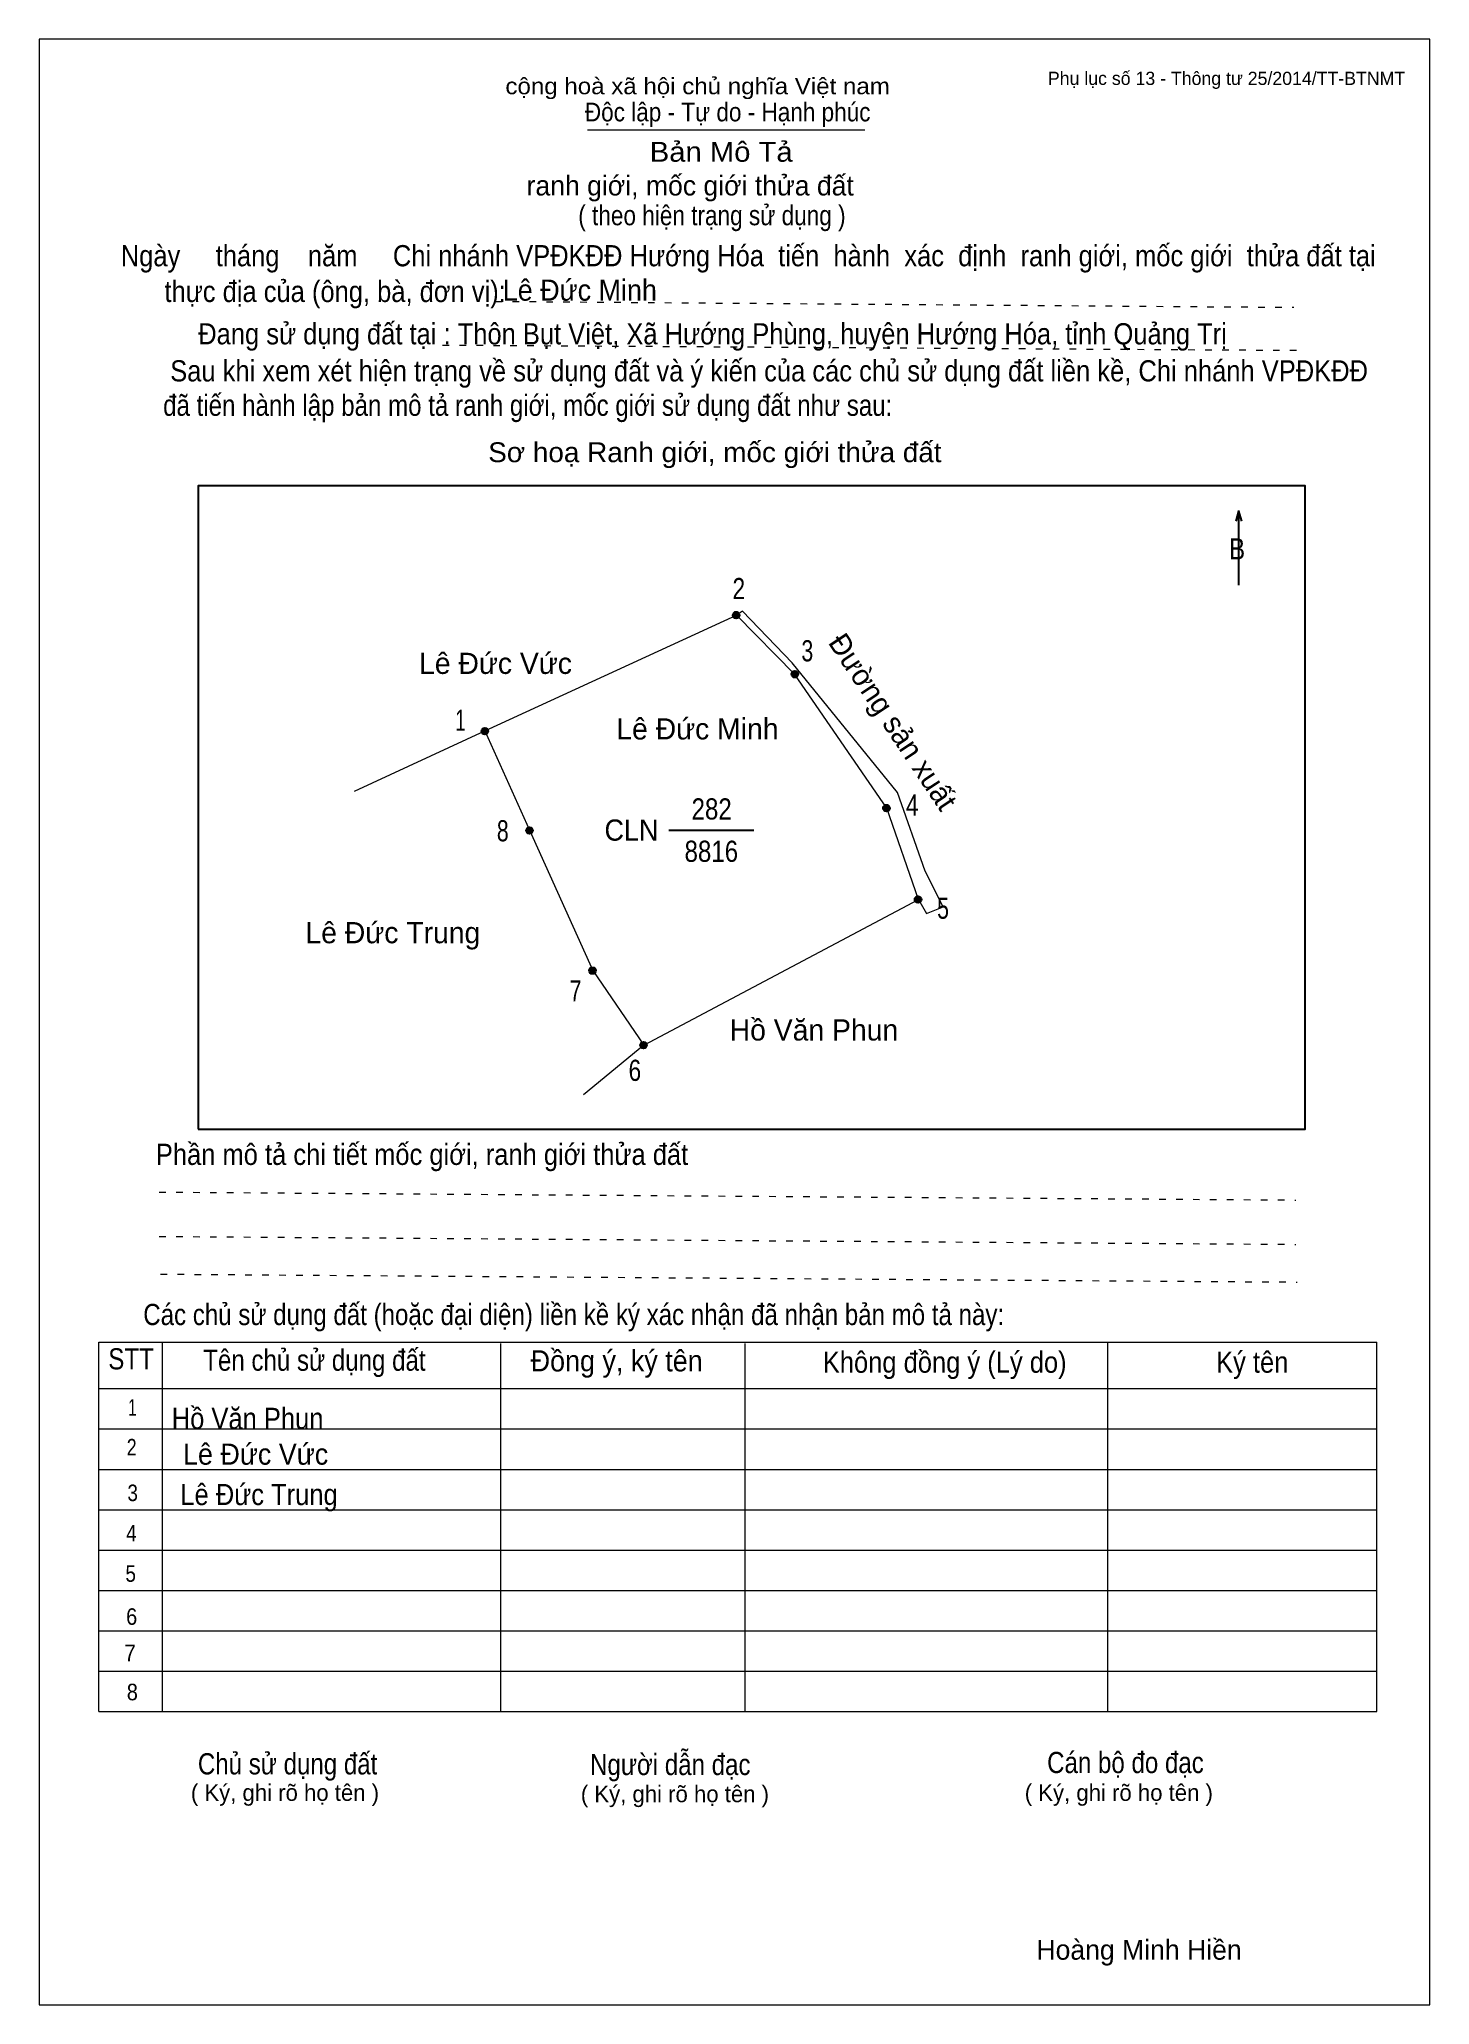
# Model space of a CAD drawing. Header units: centimetres. Extents: x 0 to 21, y 0 to 29.7.
import ezdxf
from ezdxf.enums import TextEntityAlignment as Align

# ---------------------------------------------------------------- set-up
doc = ezdxf.new("R2010")
doc.units = ezdxf.units.CM
doc.header["$LTSCALE"] = 0.13
doc.linetypes.add('DOTTED', pattern=[1.5, 0.3, -1.2])
for name, color, linetype, lineweight in [('1', 7, 'Continuous', 13), ('32', 7, 'Continuous', 25), ('33', 7, 'Continuous', 25), ('6', 7, 'Continuous', 13), ('62', 7, 'Continuous', 13)]:
    doc.layers.add(name, color=color, linetype=linetype, lineweight=lineweight)
doc.layers.add('34', color=7, linetype='Continuous')
doc.layers.add('63', color=7, linetype='Continuous')

msp = doc.modelspace()

# ---------------------------------------------------------------- hatches: boundary and pattern name
at = {"layer": '32'}
for points in [[(10.5754, 21, 1), (10.4754, 21, 1)], [(11.461, 20.1043, 1), (11.361, 20.1043, 1)], [(6.7783, 19.2467, 1), (6.6783, 19.2467, 1)], [(12.844, 18.0833, 1), (12.744, 18.0833, 1)], [(7.4529, 17.7421, 1), (7.3529, 17.7421, 1)], [(13.3222, 16.7014, 1), (13.2222, 16.7014, 1)], [(8.4052, 15.6258, 1), (8.3052, 15.6258, 1)], [(9.1755, 14.5, 1), (9.0755, 14.5, 1)]]:
    msp.add_hatch(color=256, dxfattribs=at).paths.add_polyline_path(points)

# ---------------------------------------------------------------- linework, layer by layer
at = {"layer": '1'}
msp.add_lwpolyline([(21, 0), (21, 29.7), (0, 29.7), (0, 0)], close=True, dxfattribs=at)
at = {"layer": '32'}
for centre in [(10.5254, 21), (11.411, 20.1043), (6.7283, 19.2467), (12.794, 18.0833), (7.4029, 17.7421), (13.2722, 16.7014), (8.3552, 15.6258), (9.1255, 14.5)]:
    msp.add_circle(centre, 0.05, dxfattribs=at)
at = {"layer": '33'}
msp.add_line((9.51, 17.75), (10.79, 17.75), dxfattribs=at)
at = {"layer": '6'}
for q in [(13.28, 16.7), (8.22, 13.75)]:
    msp.add_line((9.13, 14.5), q, dxfattribs=at)
for points in [[(4.76, 18.34), (6.73, 19.25), (10.53, 21)], [(13.65, 16.59), (13.38, 17.13), (12.96, 18.32), (11.37, 20.28), (10.62, 21.06), (10.53, 21)], [(13.28, 16.7), (12.8, 18.08), (11.41, 20.1), (10.53, 21)], [(6.73, 19.25), (7.41, 17.74), (8.36, 15.63), (9.13, 14.5)], [(13.28, 16.7), (13.4, 16.49), (13.65, 16.59)]]:
    msp.add_lwpolyline(points, dxfattribs=at)
at = {"layer": '62'}
for p, q in [((8.28, 28.33), (12.47, 28.33)), ((0.9, 10.01), (20.2, 10.01)), ((0.9, 4.43), (0.9, 10.01)), ((1.86, 4.43), (1.86, 10.01)), ((6.97, 4.43), (6.97, 9.99)), ((10.66, 4.43), (10.66, 9.99)), ((16.14, 4.43), (16.14, 10.01)), ((20.2, 4.43), (20.2, 10.01)), ((0.9, 9.31), (20.2, 9.31)), ((0.9, 8.7), (20.2, 8.7)), ((0.9, 8.09), (20.2, 8.09)), ((0.9, 7.48), (20.2, 7.48)), ((0.9, 6.87), (20.2, 6.87)), ((0.9, 6.26), (20.2, 6.26)), ((0.9, 5.65), (20.2, 5.65)), ((0.9, 5.04), (20.2, 5.04)), ((0.9, 4.43), (20.2, 4.43))]:
    msp.add_line(p, q, dxfattribs=at)
at = {"layer": '62', "linetype": 'DOTTED'}
for p, q in [((6.89, 25.74), (18.95, 25.65)), ((6.09, 25.08), (19.04, 25)), ((1.81, 12.28), (18.98, 12.16)), ((1.81, 11.61), (18.98, 11.49)), ((1.83, 11.04), (19, 10.92))]:
    msp.add_line(p, q, dxfattribs=at)
at = {"layer": '62', "lineweight": 25}
for p, q in [((18.11, 22.58), (18.11, 21.45)), ((18.11, 22.57), (18.07, 22.42)), ((18.11, 22.57), (18.16, 22.42))]:
    msp.add_line(p, q, dxfattribs=at)
msp.add_lwpolyline([(2.4, 13.23), (19.12, 13.23), (19.12, 22.95), (2.4, 22.95)], close=True, dxfattribs=at)

# ---------------------------------------------------------------- texts
at = {"layer": '32'}
for s, width, p in [('2', 0.8, (10.565, 21.24)), ('3', 0.75, (11.6, 20.3)), ('1', 0.65, (6.36, 19.25)), ('4', 0.8, (13.185, 17.97)), ('8', 0.75, (7, 17.58)), ('5', 0.75, (13.65, 16.41)), ('7', 0.75, (8.1, 15.16)), ('6', 0.8, (8.995, 13.96))]:
    msp.add_text(s, height=0.32, dxfattribs=dict(at, width=width)).set_placement(p, align=Align.CENTER)
at = {"layer": '33'}
msp.add_text('Đường sản xuất', height=0.32, rotation=303.69, dxfattribs=at).set_placement((12.7608, 19.2987), align=Align.CENTER)
for s, p in [('Lê Đức Vức', (6.89, 20.11)), ('Lê Đức Minh', (9.94, 19.12)), ('Lê Đức Trung', (5.34, 16.04)), ('Hồ Văn Phun', (11.7, 14.57))]:
    msp.add_text(s, height=0.32, dxfattribs=at).set_placement(p, align=Align.CENTER)
at = {"layer": '33', "width": 0.85}
for s, p in [('282', (10.155, 17.91)), ('8816', (10.15, 17.27))]:
    msp.add_text(s, height=0.32, dxfattribs=at).set_placement(p, align=Align.CENTER)
at = {"layer": '33', "width": 0.95}
msp.add_text('CLN', height=0.32, dxfattribs=at).set_placement((9.35, 17.59), align=Align.RIGHT)
at = {"layer": '34'}
for s, width, p in [('Lê Đức Minh', 0.95, (7, 25.75)), ('Hồ Văn Phun', 0.9, (2, 8.7)), ('Lê Đức Vức', 0.95, (2.17, 8.16)), ('Lê Đức Trung', 0.9, (2.13, 7.55))]:
    msp.add_text(s, height=0.32, dxfattribs=dict(at, width=width)).set_placement(p)
at = {"layer": '62'}
for s, height, width, p in [('cộng hoà xã hội chủ nghĩa Việt nam', 0.2474, 1.1, (7.04, 28.87)), ('Độc lập - Tự do - Hạnh phúc', 0.2828, 0.9, (8.24, 28.46)), ('Bản Mô Tả', 0.3, 1.1, (9.22, 27.85)), ('( theo hiện trạng sử dụng )', 0.3, 0.85, (8.14, 26.89)), ('Ngày     tháng    năm     Chi nhánh VPĐKĐĐ Hướng Hóa  tiến  hành  xác  định  ranh giới, mốc giới  thửa đất tại ', 0.32, 0.9, (1.23, 26.27)), ('thực địa của (ông, bà, đơn vị): ', 0.32, 0.9, (1.89, 25.73)), ('Đang sử dụng đất tại : Thôn Bụt Việt, Xã Hướng Phùng, huyện Hướng Hóa, tỉnh Quảng Trị', 0.32, 0.9, (2.4, 25.09)), (' Sau khi xem xét hiện trạng về sử dụng đất và ý kiến của các chủ sử dụng đất liền kề, Chi nhánh VPĐKĐĐ ', 0.32, 0.9, (1.87, 24.53)), ('đã tiến hành lập bản mô tả ranh giới, mốc giới sử dụng đất như sau:', 0.32, 0.85, (1.87, 24.01)), ('Sơ hoạ Ranh giới, mốc giới thửa đất', 0.3, 1.05, (6.78, 23.31)), ('B', 0.32, 0.85, (17.97, 21.84)), ('Phần mô tả chi tiết mốc giới, ranh giới thửa đất ', 0.32, 0.9, (1.76, 12.69)), ('Các chủ sử dụng đất (hoặc đại diện) liền kề ký xác nhận đã nhận bản mô tả này:', 0.32, 0.85, (1.57, 10.27))]:
    msp.add_text(s, height=height, dxfattribs=dict(at, width=width)).set_placement(p)
msp.add_text('ranh giới, mốc giới thửa đất', height=0.3, dxfattribs=at).set_placement((7.36, 27.34))
for s, height, width, p in [('STT', 0.32, 0.85, (1.385, 9.6)), ('Tên chủ sử dụng đất', 0.32, 0.85, (4.155, 9.58)), ('Đồng ý, ký tên', 0.32, 0.95, (8.72, 9.57)), ('Không đồng ý (Lý do)', 0.32, 0.9, (13.675, 9.55)), ('Ký tên', 0.32, 0.9, (18.32, 9.55)), ('1', 0.25, 0.7, (1.405, 8.9)), ('2', 0.25, 0.8, (1.395, 8.3)), ('3', 0.25, 0.85, (1.41, 7.61)), ('4', 0.25, 0.85, (1.39, 7)), ('5', 0.25, 0.85, (1.38, 6.39)), ('6', 0.25, 0.9, (1.395, 5.74)), ('7', 0.25, 0.95, (1.37, 5.19)), ('8', 0.25, 0.9, (1.405, 4.6)), ('Người dẫn đạc', 0.32, 0.85, (9.53, 3.47)), ('Chủ sử dụng đất', 0.32, 0.85, (3.75, 3.48)), ('Cán bộ đo đạc', 0.32, 0.85, (16.405, 3.5))]:
    msp.add_text(s, height=height, dxfattribs=dict(at, width=width)).set_placement(p, align=Align.CENTER)
for p in [(3.71, 3.08), (9.6, 3.06), (16.305, 3.08)]:
    msp.add_text('( Ký, ghi rõ họ tên )', height=0.25, dxfattribs=at).set_placement(p, align=Align.CENTER)
at = {"layer": '63'}
msp.add_text('Phụ lục số 13 - Thông tư 25/2014/TT-BTNMT', height=0.2, dxfattribs=at).set_placement((20.63, 29.01), align=Align.RIGHT)
msp.add_text('Hoàng Minh Hiền', height=0.3, dxfattribs=at).set_placement((16.61, 0.68), align=Align.CENTER)

doc.saveas('drawing.dxf')
